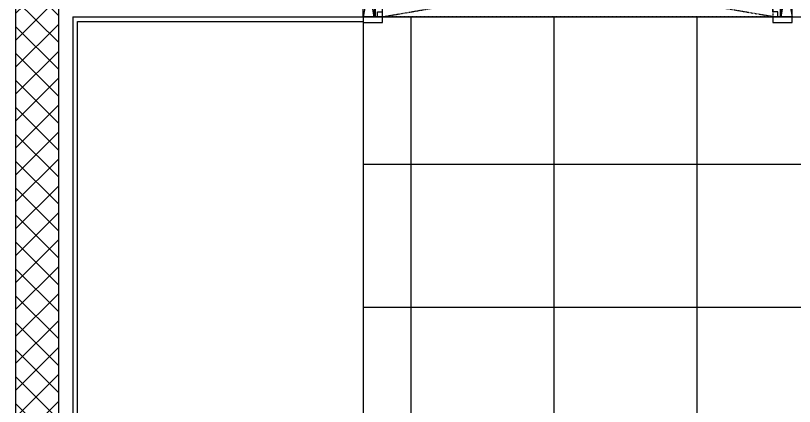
# Model space of a CAD drawing. Header units: millimetres. Extents: x 18456 to 179493, y -203649 to 469211.
# Drawn here: x 125821 to 127456, y 350694 to 351515 of the extents above; entities that cross this region are included whole.
import ezdxf

# ---------------------------------------------------------------- set-up
doc = ezdxf.new("R2010")
doc.units = ezdxf.units.MM
for name, pattern in [('X-평면도(기본형)$0$CENN', [6.3, 4, -1, 0.3, -1]), ('X-평면도(기본형)$0$HID', [2.8, 1.8, -1]), ('X-평면도(기본형)$0$HID2', [7.5, 6, -1.5])]:
    doc.linetypes.add(name, pattern=pattern)
for name, color, linetype, true_color in [('X-평면도(기본형)$0$40HAT', 9, 'Continuous', 0x808080), ('X-평면도(기본형)$0$DOOR', 4, 'Continuous', 0x00ffff), ('X-평면도(기본형)$0$FIN', 9, 'Continuous', 0x808080), ('X-평면도(기본형)$0$FUR', 6, 'Continuous', 0xff00ff), ('X-평면도(기본형)$0$TIL', 5, 'Continuous', 0x0000ff), ('X-평면도(기본형)$0$UIS', 7, 'X-평면도(기본형)$0$HID2', 0x000000), ('X-평면도(기본형)$0$W2', 3, 'Continuous', 0x00ff00)]:
    doc.layers.add(name, color=color, linetype=linetype, true_color=true_color)

# ---------------------------------------------------------------- blocks, each defined once
blk = doc.blocks.new('X-평면도(기본형)$0$pd900')
at = {"layer": 'X-평면도(기본형)$0$DOOR'}
for p, q in [((30, 140), (870, 140)), ((30, 100), (870, 100))]:
    blk.add_line(p, q, dxfattribs=at)
at = {"layer": 'X-평면도(기본형)$0$DOOR', "color": 1, "linetype": 'X-평면도(기본형)$0$HID', "true_color": 0xff0000}
for p, q in [((40, 0), (860, 140)), ((860, 0), (40, 140))]:
    blk.add_line(p, q, dxfattribs=at)
at = {"layer": 'X-평면도(기본형)$0$DOOR', "color": 1, "true_color": 0xff0000}
for p, q in [((23, 0), (0, 130)), ((23, 130), (0, 0)), ((877, 0), (900, 130)), ((877, 130), (900, 0))]:
    blk.add_line(p, q, dxfattribs=at)
at = {"layer": 'X-평면도(기본형)$0$DOOR', "color": 6, "true_color": 0xff00ff}
blk.add_lwpolyline([(30, 140), (70, 140), (70, 980), (30, 980)], close=True, dxfattribs=at)
at = {"layer": 'X-평면도(기본형)$0$DOOR'}
for points in [[(0, 130), (0, 140), (30, 140), (30, 85), (25, 85), (25, 130)], [(900, 130), (900, 140), (870, 140), (870, 85), (875, 85), (875, 130)], [(0, 0), (0, 130), (23, 130), (23, 0)], [(900, 0), (900, 130), (877, 130), (877, 0)], [(40, 100), (30, 100), (30, 80), (25, 80), (25, 0), (30, 0), (30, 10), (40, 10)], [(860, 100), (870, 100), (870, 80), (875, 80), (875, 0), (870, 0), (870, 10), (860, 10)], [(0, 0), (40, 0), (40, -12), (0, -12)], [(860, 0), (900, 0), (900, -12), (860, -12)]]:
    blk.add_lwpolyline(points, close=True, dxfattribs=at)
at = {"layer": 'X-평면도(기본형)$0$DOOR', "color": 1, "linetype": 'X-평면도(기본형)$0$HID', "true_color": 0xff0000}
blk.add_lwpolyline([(40, 0), (860, 0), (860, 140), (40, 140)], close=True, dxfattribs=at)
at = {"layer": 'X-평면도(기본형)$0$DOOR', "color": 1, "linetype": 'X-평면도(기본형)$0$CENN', "ltscale": 2, "true_color": 0xff0000}
blk.add_arc((30, 140), 840, 0, 87.2706, dxfattribs=at)

msp = doc.modelspace()

# ---------------------------------------------------------------- hatches: boundary and pattern name
at = {"layer": 'X-평면도(기본형)$0$40HAT'}
h = msp.add_hatch(dxfattribs=at)
h.set_pattern_fill('H3', color=256, scale=40, style=0, pattern_type=2)
h.set_pattern_definition([(315, (-174175.336, 75338.112), (28.2842712, 28.2842712), []), (45, (-174175.336, 75338.112), (-28.2842712, 28.2842712), [])])
h.paths.add_polyline_path([(126541.3, 351542.4), (126541.3, 351632.4), (125821.3, 351632.4), (125821.3, 349452.4), (126791.3, 349452.4), (126791.3, 349662.4), (125911.3, 349662.4), (125911.3, 351542.4), (126541.3, 351542.4)], flags=0)

# ---------------------------------------------------------------- linework, layer by layer
at = {"layer": 'X-평면도(기본형)$0$FIN'}
for q in [(125941.3, 349692.4), (128761.3, 351512.4)]:
    msp.add_line((125941.3, 351512.4), q, dxfattribs=at)
at = {"layer": 'X-평면도(기본형)$0$FUR'}
msp.add_lwpolyline([(125951.3, 351502.4), (126551.3, 351502.4), (126551.3, 349702.4), (125951.3, 349702.4)], close=True, dxfattribs=at)
at = {"layer": 'X-평면도(기본형)$0$TIL'}
for p, q in [((126651.3, 351512.4), (126651.3, 349702.4)), ((126951.3, 351512.4), (126951.3, 349702.4)), ((127251.3, 351512.4), (127251.3, 349702.4)), ((126551.3, 351202.4), (128651.3, 351202.4)), ((126551.3, 350902.4), (128651.3, 350902.4))]:
    msp.add_line(p, q, dxfattribs=at)
at = {"layer": 'X-평면도(기본형)$0$UIS'}
msp.add_lwpolyline([(128341.3, 351542.4), (128341.3, 352567.4), (128131.3, 352567.4), (128131.3, 351542.4), (125911.3, 351542.4), (125911.3, 349662.4), (126136.3, 349662.4), (126136.3, 344427.4), (131311.3, 344427.4), (131311.3, 344682.4), (131171.3, 344682.4), (131171.3, 345452.4), (131621.3, 345452.4)], dxfattribs=at)
at = {"layer": 'X-평면도(기본형)$0$W2'}
for p, q in [((125821.3, 351632.4), (125821.3, 349452.4)), ((125911.3, 351542.4), (125911.3, 349662.4))]:
    msp.add_line(p, q, dxfattribs=at)

# ---------------------------------------------------------------- block references
at = {"layer": 'X-평면도(기본형)$0$DOOR', "xscale": -1}
msp.add_blockref('X-평면도(기본형)$0$pd900', (127451.3, 351512.4), dxfattribs=at)

doc.saveas('drawing.dxf')
